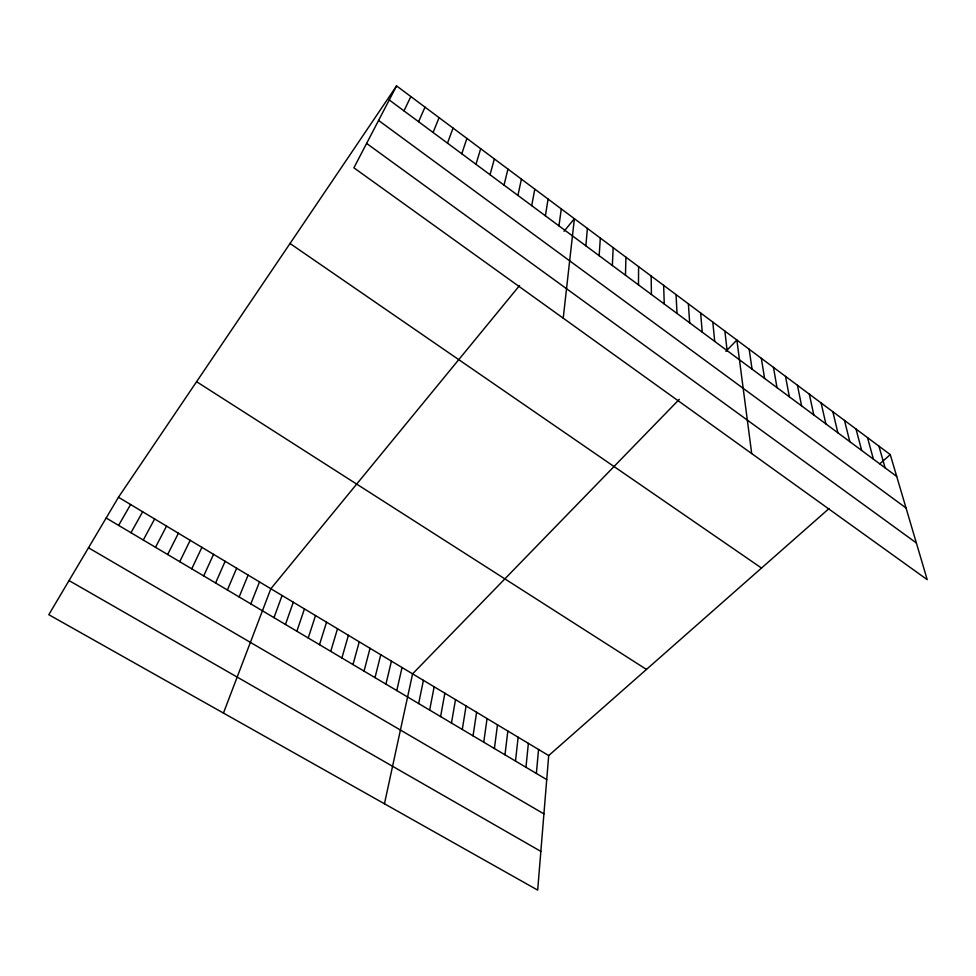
<?xml version="1.0" encoding="UTF-8"?>
<svg xmlns="http://www.w3.org/2000/svg" width="976" height="976" viewBox="0 0 976 976"><rect width="100%" height="100%" fill="white"/><g stroke="black" fill="none" stroke-linecap="round" stroke-linejoin="round"><path stroke-width="1.46" d="M638.487 284.87L638.585 266.643M625.47 275.208L625.921 257.188M612.355 265.484L613.172 247.66M599.154 255.688L600.325 238.071M828.941 508.642L548.695 755.57L537.678 890.1L48.8 614.685L118.474 497.248L396.573 85.9L890.271 454.609L927.2 579.646L353.898 167.811L396.573 85.9M585.856 245.818L587.406 228.421M536.373 773.456L538.557 749.483M525.966 767.27L528.37 743.358M515.499 761.06L518.134 737.209M563.225 318.188L574.388 218.697L564.03 231.324M504.97 754.814L507.837 731.024M494.393 748.519L497.479 724.814M558.967 225.871L561.273 208.913M483.742 742.211L487.073 718.568M473.043 735.855L476.605 712.285M545.389 215.794L548.085 199.055M462.295 729.462L466.077 705.965M451.473 723.045L455.499 699.609M440.591 716.579L444.861 693.216M531.7 205.643L534.787 189.124M429.647 710.089L434.161 686.799M418.643 703.55L423.413 680.345M517.914 195.42L521.404 179.133M384.446 803.773L412.592 673.855L679.296 399.33M396.781 690.569L402.039 667.511M385.923 684.127L391.437 661.142M504.043 185.123L507.923 169.055M375.004 677.637L380.762 654.737M364.036 671.122L370.038 648.296M490.05 174.741L494.356 158.929M352.995 664.571L359.253 641.818M341.893 657.97L348.408 635.315M330.73 651.346L337.513 628.764M475.971 164.297L480.68 148.718M319.506 644.685L326.545 622.188M308.221 637.975L315.529 615.563M461.782 153.769L466.906 138.433M296.863 631.24L304.451 608.914M285.456 624.457L293.3 602.229M447.484 143.167L453.047 128.076M273.975 617.649L282.101 595.494M223.443 713.078L270.84 588.735L519.574 285.517M250.82 603.9L259.506 581.928M433.088 132.48L439.078 117.645M239.144 596.958L248.111 575.096M227.396 589.992L236.656 568.215M418.582 121.719L425.011 107.14M215.586 582.977L225.139 561.298M203.703 575.925L213.549 554.344M191.76 568.825L201.898 547.341M403.966 110.886L410.847 96.563M179.743 561.7L190.186 540.314M167.652 554.514L178.401 533.238M155.501 547.304L166.554 526.125M143.277 540.045L154.635 518.964M130.979 532.737L142.655 511.766M118.608 525.393L130.601 504.531M725.9 351.348L736.88 340.051L751.703 453.572M879.84 463.795L890.271 454.609M69.04 580.574L540.85 851.389M88.499 547.78L543.913 813.886M106.164 518L546.731 779.604M118.474 497.248L548.695 755.57M196.591 381.714L646.454 669.426M290.031 243.5L761.512 568.056M366.61 143.423L916.366 542.961M378.578 120.438L906.033 507.984M389.253 99.955L896.724 476.459M878.937 446.142L885.11 467.846M867.518 437.626L873.422 459.171M856.037 429.05L861.662 450.436M844.472 420.412L849.815 441.652M832.845 411.726L837.884 432.807M821.121 402.978L825.879 423.889M809.336 394.17L813.777 414.922M797.453 385.3L801.601 405.894M785.509 376.37L789.352 396.793M773.468 367.379L777.006 387.631M761.353 358.338L764.574 378.42M749.153 349.225L752.057 369.123M724.875 331.084L727.132 350.64M712.797 322.068L714.725 341.429M700.634 312.979L702.244 332.169M688.385 303.841L689.666 322.836M676.063 294.63L677.002 313.442M663.656 285.37L664.253 303.987M651.163 276.037L651.419 294.459"/></g></svg>
